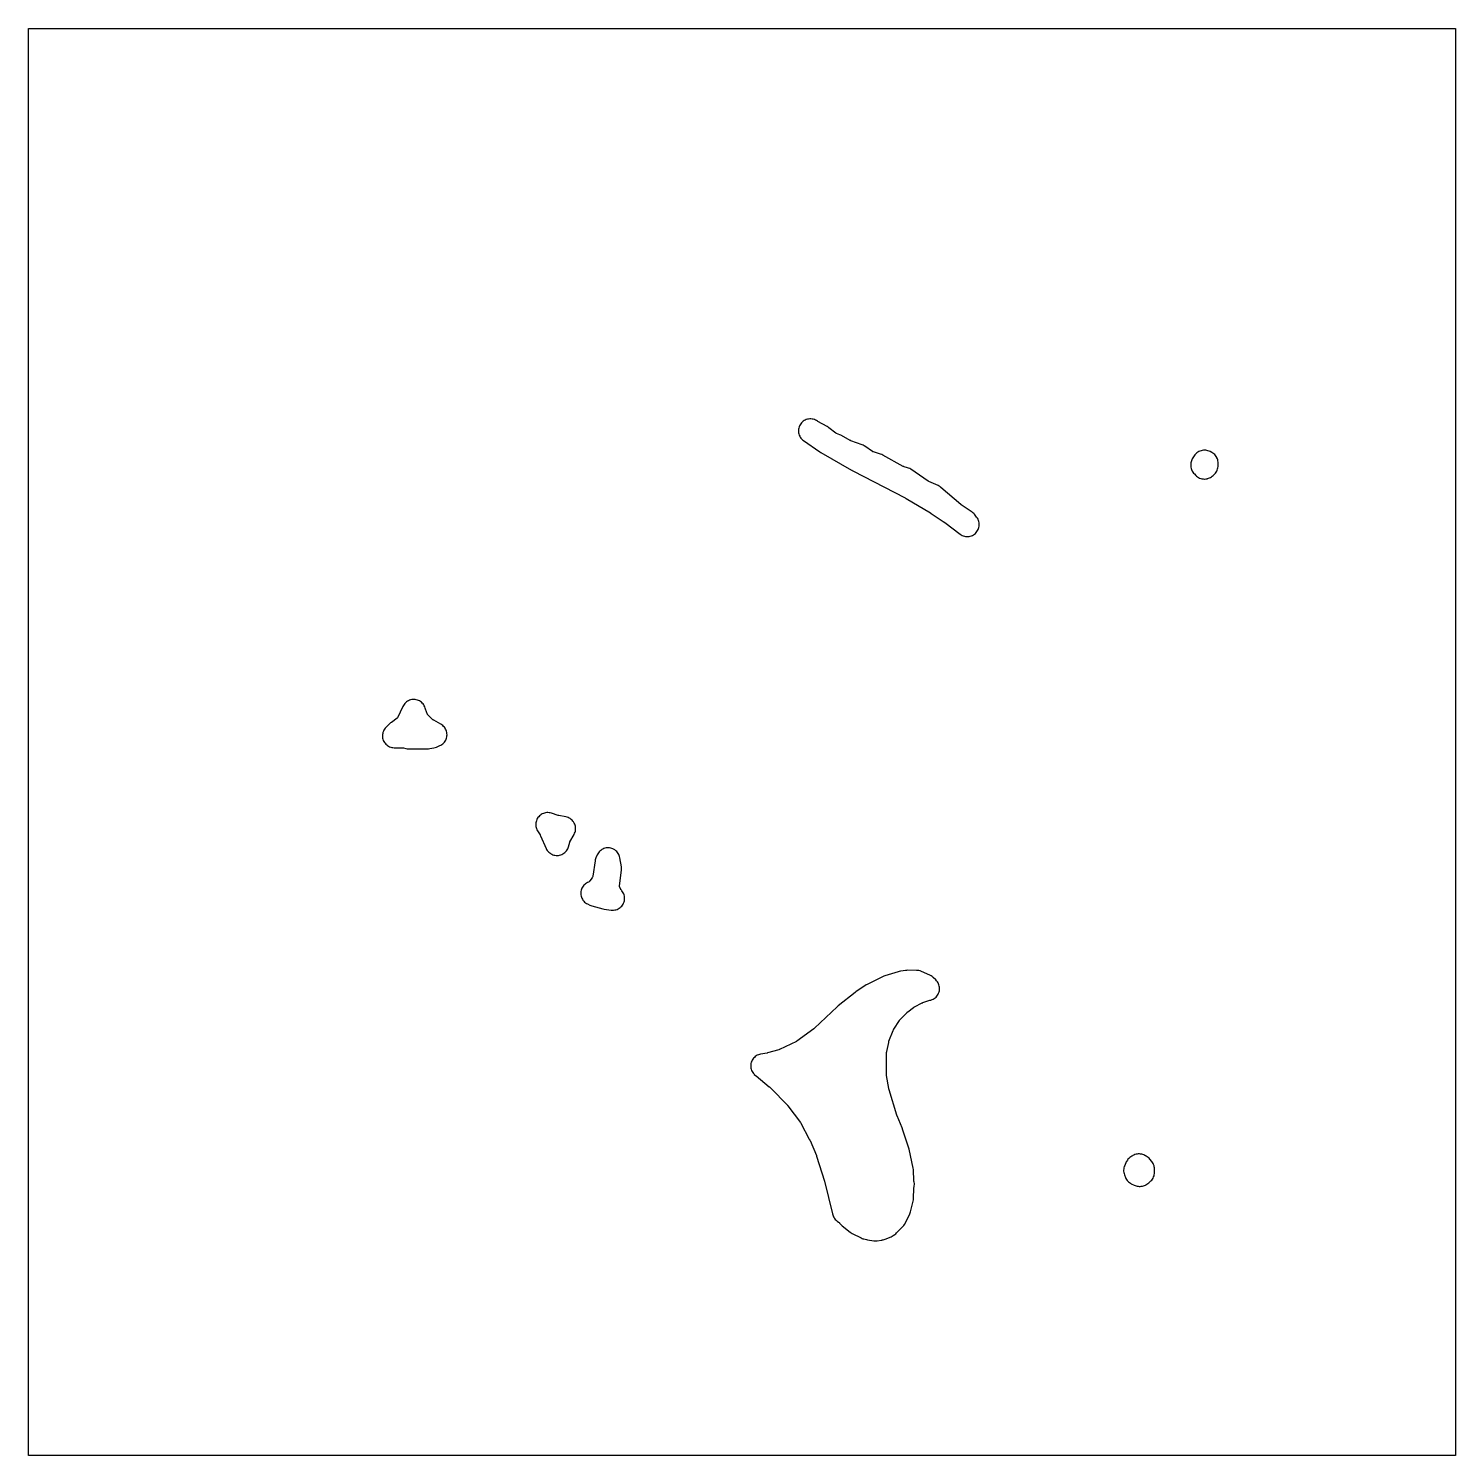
# Model space of a CAD drawing. Header units: millimetres. Extents: x 0 to 300, y 0 to 300.
import ezdxf

# ---------------------------------------------------------------- set-up
doc = ezdxf.new("R2010")
doc.units = ezdxf.units.MM
doc.layers.add('CUT', color=7, linetype='CONTINUOUS')

msp = doc.modelspace()

# ---------------------------------------------------------------- linework, layer by layer
at = {"layer": 'CUT'}
for points in [[(0, 0.01), (0, 0.02), (0, 0.05), (0, 299.95), (0, 299.98), (0, 299.99), (0.01, 300), (0.02, 300), (0.05, 300), (299.95, 300), (299.98, 300), (299.99, 300), (300, 300), (300, 299.99), (300, 299.98), (300, 299.95), (300, 0.05), (300, 0.02), (300, 0.01), (299.99, 0), (299.98, 0), (299.95, 0), (0.05, 0), (0.02, 0), (0.01, 0), (0.01, 0.01)], [(165.66, 217.57), (165.44, 217.68), (165.21, 217.78), (164.98, 217.85), (164.73, 217.9), (164.49, 217.93), (164.24, 217.93), (163.99, 217.9), (163.75, 217.85), (163.51, 217.78), (163.28, 217.68), (163.06, 217.57), (162.86, 217.43), (162.67, 217.27), (162.49, 217.09), (162.34, 216.9), (162.2, 216.69), (162.09, 216.47), (161.99, 216.24), (161.93, 216), (161.88, 215.76), (161.86, 215.51), (161.87, 215.26), (161.89, 215.01), (161.95, 214.77), (162.03, 214.53), (162.13, 214.31), (162.25, 214.09), (162.39, 213.89), (162.55, 213.7), (162.73, 213.53), (162.93, 213.38), (166.36, 210.99), (166.55, 210.87), (173.03, 207.17), (173.09, 207.13), (173.14, 207.11), (173.27, 207.03), (184.28, 201.32), (184.35, 201.28), (184.36, 201.27), (184.38, 201.26), (184.44, 201.22), (184.5, 201.19), (184.53, 201.17), (189.64, 198.15), (189.65, 198.14), (189.67, 198.13), (189.69, 198.12), (189.77, 198.07), (192.53, 196.22), (192.56, 196.2), (192.62, 196.16), (195.87, 193.71), (196.08, 193.57), (196.3, 193.45), (196.52, 193.35), (196.76, 193.28), (197.01, 193.23), (197.25, 193.2), (197.5, 193.2), (197.75, 193.23), (197.99, 193.28), (198.23, 193.35), (198.46, 193.44), (198.67, 193.56), (198.88, 193.7), (199.07, 193.86), (199.25, 194.04), (199.4, 194.23), (199.54, 194.44), (199.65, 194.66), (199.74, 194.89), (199.81, 195.12), (199.86, 195.37), (199.88, 195.62), (199.87, 195.86), (199.85, 196.11), (199.79, 196.35), (199.72, 196.59), (199.62, 196.82), (199.5, 197.03), (199.35, 197.23), (199.31, 197.3), (199, 197.72), (198.86, 197.89), (198.71, 198.04), (198.55, 198.19), (198.38, 198.31), (196.11, 199.84), (196.09, 199.85), (196.08, 199.86), (196.02, 199.9), (195.98, 199.94), (191.82, 203.52), (191.63, 203.67), (191.43, 203.8), (191.22, 203.91), (189.27, 204.79), (189.26, 204.79), (189.17, 204.85), (185.48, 207.34), (185.26, 207.47), (185.03, 207.58), (184.79, 207.67), (184.1, 207.87), (184.01, 207.9), (183.98, 207.91), (183.93, 207.93), (183.91, 207.94), (179.63, 210.32), (179.4, 210.43), (179.15, 210.52), (177.63, 210.98), (177.57, 211), (177.56, 211), (177.54, 211.01), (177.53, 211.01), (177.52, 211.02), (177.5, 211.03), (177.48, 211.04), (177.47, 211.05), (175.83, 212.18), (175.65, 212.29), (175.47, 212.38), (175.28, 212.46), (172.91, 213.34), (172.88, 213.35), (172.86, 213.36), (172.84, 213.37), (172.8, 213.38), (172.75, 213.4), (172.72, 213.42), (170.94, 214.43), (170.75, 214.53), (170.55, 214.61), (169.88, 214.85), (169.81, 214.88), (169.8, 214.88), (169.79, 214.89), (169.77, 214.9), (169.75, 214.92), (168.29, 216.07), (168.12, 216.2), (167.94, 216.3), (165.96, 217.38), (165.89, 217.43)], [(244.51, 209.13), (244.44, 208.91), (244.38, 208.68), (244.35, 208.45), (244.34, 208.22), (244.35, 207.98), (244.38, 207.75), (244.44, 207.53), (244.51, 207.31), (244.6, 207.09), (244.66, 206.97), (244.79, 206.75), (244.94, 206.54), (245.1, 206.35), (245.39, 206.05), (245.58, 205.88), (245.77, 205.73), (245.99, 205.6), (246.21, 205.49), (246.45, 205.4), (246.69, 205.34), (246.94, 205.3), (247.19, 205.29), (247.23, 205.29), (247.54, 205.31), (247.84, 205.36), (247.88, 205.37), (248.09, 205.44), (248.3, 205.52), (248.5, 205.62), (248.69, 205.74), (248.87, 205.88), (249.04, 206.03), (249.38, 206.37), (249.54, 206.55), (249.69, 206.75), (249.81, 206.96), (249.92, 207.18), (250, 207.41), (250.06, 207.65), (250.1, 207.89), (250.11, 208.14), (250.11, 208.63), (250.1, 208.86), (250.07, 209.09), (250.01, 209.32), (249.94, 209.54), (249.85, 209.75), (249.83, 209.79), (249.7, 210.01), (249.55, 210.22), (249.38, 210.42), (249.19, 210.59), (248.98, 210.75), (248.76, 210.88), (248.42, 211.06), (248.2, 211.16), (247.97, 211.24), (247.73, 211.3), (247.49, 211.34), (247.24, 211.35), (247, 211.34), (246.76, 211.3), (246.52, 211.24), (246.29, 211.16), (246.07, 211.05), (245.86, 210.93), (245.66, 210.78), (245.48, 210.62), (245.22, 210.36), (245.05, 210.17), (244.9, 209.96), (244.77, 209.74), (244.66, 209.51)], [(75.14, 153.06), (74.98, 152.88), (74.83, 152.68), (74.71, 152.47), (74.6, 152.25), (74.52, 152.02), (74.46, 151.79), (74.42, 151.55), (74.41, 151.3), (74.42, 151.06), (74.45, 150.82), (74.51, 150.58), (74.59, 150.35), (74.69, 150.13), (74.82, 149.92), (74.96, 149.72), (75.12, 149.54), (75.3, 149.38), (75.49, 149.23), (75.7, 149.1), (75.92, 148.99), (76.15, 148.91), (76.38, 148.85), (76.62, 148.81), (76.87, 148.79), (78.63, 148.76), (78.64, 148.76), (78.71, 148.75), (78.8, 148.74), (79.31, 148.62), (79.6, 148.57), (79.89, 148.55), (79.91, 148.55), (79.92, 148.55), (83.9, 148.56), (84.12, 148.57), (84.34, 148.6), (85.21, 148.76), (85.5, 148.83), (85.78, 148.94), (86.5, 149.26), (86.71, 149.36), (86.91, 149.49), (87.1, 149.64), (87.28, 149.8), (87.44, 149.98), (87.58, 150.18), (87.7, 150.39), (87.8, 150.61), (87.88, 150.83), (87.93, 151.07), (87.97, 151.3), (87.98, 151.54), (87.97, 151.78), (87.93, 152.02), (87.88, 152.25), (87.8, 152.48), (87.69, 152.7), (87.57, 152.91), (87.43, 153.1), (87.27, 153.28), (87.1, 153.45), (86.91, 153.59), (86.7, 153.72), (85.21, 154.56), (85.16, 154.59), (85.06, 154.65), (85.01, 154.68), (85, 154.69), (84.93, 154.75), (84.01, 155.67), (83.97, 155.72), (83.94, 155.75), (83.92, 155.78), (83.91, 155.81), (83.46, 156.93), (83.43, 157), (83.42, 157.03), (83.39, 157.14), (83.32, 157.37), (83.21, 157.59), (83.09, 157.8), (82.95, 158), (82.79, 158.19), (82.61, 158.35), (82.42, 158.5), (82.21, 158.63), (81.99, 158.74), (81.76, 158.83), (81.53, 158.89), (81.29, 158.93), (81.04, 158.95), (80.8, 158.94), (80.56, 158.91), (80.32, 158.86), (80.09, 158.78), (79.86, 158.68), (79.65, 158.56), (79.45, 158.42), (79.27, 158.26), (79.1, 158.08), (78.95, 157.89), (78.82, 157.69), (78.72, 157.49), (78.71, 157.47), (78.71, 157.46), (77.59, 155.1), (77.59, 155.09), (77.58, 155.08), (77.56, 155.06), (77.49, 155), (76.28, 154.13), (76.12, 154.01), (76.05, 153.95), (76.03, 153.93), (75.97, 153.87), (75.95, 153.86), (75.83, 153.75)], [(107.55, 130.48), (107.58, 130.42), (107.6, 130.39), (107.65, 130.28), (108.82, 127.63), (108.93, 127.41), (109.07, 127.2), (109.22, 127.01), (109.39, 126.83), (109.57, 126.67), (109.77, 126.53), (109.99, 126.41), (110.21, 126.31), (110.44, 126.23), (110.68, 126.18), (110.93, 126.15), (111.17, 126.14), (111.42, 126.16), (111.66, 126.2), (111.9, 126.27), (112.13, 126.36), (112.35, 126.47), (112.55, 126.6), (112.75, 126.75), (112.92, 126.92), (113.08, 127.11), (113.23, 127.31), (113.35, 127.52), (113.44, 127.75), (113.52, 127.98), (113.78, 128.91), (113.8, 128.96), (113.8, 128.97), (113.8, 128.98), (114.7, 130.57), (114.81, 130.8), (114.9, 131.03), (114.96, 131.27), (115, 131.52), (115.02, 131.77), (115.01, 132.02), (114.98, 132.27), (114.92, 132.51), (114.83, 132.75), (114.73, 132.97), (114.6, 133.19), (114.45, 133.39), (114.28, 133.57), (114.09, 133.74), (113.89, 133.89), (113.68, 134.02), (113.45, 134.12), (113.21, 134.2), (112.97, 134.26), (111.51, 134.53), (111.46, 134.54), (111.33, 134.57), (109.92, 135.03), (109.69, 135.1), (109.45, 135.14), (109.2, 135.16), (108.96, 135.15), (108.72, 135.12), (108.48, 135.07), (108.25, 134.99), (108.02, 134.9), (107.81, 134.78), (107.61, 134.64), (107.43, 134.48), (107.26, 134.3), (107.11, 134.11), (106.97, 133.91), (106.86, 133.69), (106.77, 133.46), (106.71, 133.23), (106.66, 132.99), (106.64, 132.75), (106.64, 132.5), (106.67, 132.26), (106.72, 132.02), (106.8, 131.79), (106.89, 131.56), (107.01, 131.35)], [(117.77, 120.55), (117.55, 120.46), (117.33, 120.34), (117.13, 120.21), (116.94, 120.06), (116.76, 119.88), (116.61, 119.7), (116.47, 119.49), (116.35, 119.28), (116.25, 119.05), (116.18, 118.82), (116.13, 118.58), (116.1, 118.34), (116.1, 118.09), (116.12, 117.85), (116.17, 117.61), (116.24, 117.38), (116.33, 117.15), (116.44, 116.93), (116.57, 116.73), (116.73, 116.53), (116.9, 116.36), (117.08, 116.2), (117.29, 116.06), (117.5, 115.95), (118.01, 115.7), (118.23, 115.6), (118.46, 115.53), (120.71, 114.92), (121.04, 114.85), (122.5, 114.66), (122.75, 114.64), (122.99, 114.65), (123.24, 114.68), (123.48, 114.73), (123.72, 114.81), (123.95, 114.91), (124.16, 115.03), (124.36, 115.17), (124.55, 115.34), (124.72, 115.52), (124.87, 115.71), (125.01, 115.93), (125.12, 116.15), (125.2, 116.38), (125.27, 116.62), (125.31, 116.87), (125.32, 117.12), (125.31, 117.36), (125.28, 117.61), (125.22, 117.85), (125.13, 118.09), (125.03, 118.31), (124.9, 118.52), (124.75, 118.72), (124.66, 118.82), (124.59, 118.91), (124.56, 118.94), (124.56, 118.95), (124.55, 118.97), (124.51, 119.05), (124.28, 119.57), (124.26, 119.63), (124.25, 119.65), (124.24, 119.69), (124.24, 119.7), (124.24, 119.71), (124.25, 119.79), (124.65, 123.02), (124.67, 123.26), (124.66, 123.5), (124.64, 123.74), (124.32, 125.67), (124.26, 125.91), (124.19, 126.15), (124.09, 126.37), (123.97, 126.59), (123.83, 126.79), (123.67, 126.98), (123.49, 127.15), (123.29, 127.3), (123.09, 127.43), (122.87, 127.54), (122.64, 127.63), (122.4, 127.7), (122.15, 127.74), (121.91, 127.76), (121.66, 127.75), (121.42, 127.72), (121.18, 127.67), (120.94, 127.59), (120.72, 127.49), (120.5, 127.37), (120.3, 127.22), (120.12, 127.06), (119.95, 126.88), (119.8, 126.68), (119.67, 126.48), (119.56, 126.25), (119.3, 125.65), (119.22, 125.45), (119.16, 125.25), (119.12, 125.03), (118.63, 121.79), (118.62, 121.71), (118.6, 121.61), (118.6, 121.6), (118.59, 121.58), (118.58, 121.58), (118.52, 121.5), (118.48, 121.45), (118, 120.78), (117.95, 120.72), (117.92, 120.68), (117.89, 120.64), (117.86, 120.6), (117.84, 120.58), (117.82, 120.57)], [(153.92, 84.36), (153.68, 84.31), (153.44, 84.23), (153.21, 84.13), (153, 84.01), (152.8, 83.87), (152.61, 83.7), (152.44, 83.52), (152.29, 83.33), (152.15, 83.11), (152.05, 82.89), (151.96, 82.66), (151.89, 82.42), (151.85, 82.17), (151.84, 81.93), (151.85, 81.68), (151.88, 81.43), (151.94, 81.19), (152.03, 80.95), (152.13, 80.73), (152.26, 80.52), (152.41, 80.32), (152.57, 80.13), (152.58, 80.12), (152.83, 79.9), (152.96, 79.81), (155.72, 77.51), (155.75, 77.48), (155.89, 77.36), (156.03, 77.23), (159.54, 73.67), (159.6, 73.61), (159.65, 73.54), (162.27, 70.01), (162.27, 70), (162.36, 69.86), (164.15, 66.52), (164.14, 66.52), (164.15, 66.5), (164.17, 66.47), (164.18, 66.46), (164.18, 66.45), (164.2, 66.41), (164.22, 66.38), (164.31, 66.21), (165.64, 63.06), (165.68, 62.96), (165.69, 62.94), (165.69, 62.93), (167.36, 57.7), (167.37, 57.68), (167.37, 57.67), (167.37, 57.66), (169.01, 50.79), (169.07, 50.58), (169.15, 50.37), (169.25, 50.17), (169.36, 49.98), (169.46, 49.83), (169.61, 49.64), (169.77, 49.45), (169.78, 49.44), (170.01, 49.24), (170.26, 49.07), (170.45, 48.95), (170.46, 48.95), (170.47, 48.94), (170.53, 48.86), (170.66, 48.69), (170.86, 48.47), (171.08, 48.27), (172.72, 46.96), (172.93, 46.81), (173.15, 46.68), (175.05, 45.72), (175.24, 45.63), (175.43, 45.56), (175.63, 45.51), (176.21, 45.38), (176.39, 45.35), (177.72, 45.15), (177.96, 45.12), (178.2, 45.12), (178.44, 45.15), (179.33, 45.28), (179.4, 45.28), (179.49, 45.3), (179.65, 45.32), (179.89, 45.38), (180.13, 45.47), (181.35, 45.99), (181.57, 46.09), (181.77, 46.22), (182.11, 46.45), (182.32, 46.61), (182.51, 46.78), (183.69, 48.01), (183.7, 48.01), (183.86, 48.19), (184, 48.38), (184.13, 48.58), (185.22, 50.58), (185.31, 50.78), (185.39, 50.98), (185.45, 51.19), (186.01, 53.49), (186.06, 53.76), (186.08, 54.03), (186.12, 56.17), (186.12, 56.25), (186.13, 56.28), (186.14, 56.32), (186.17, 56.48), (186.22, 56.72), (186.24, 56.96), (186.24, 57.2), (186.21, 57.44), (186.16, 57.68), (186.12, 57.81), (186.12, 57.82), (186.12, 57.83), (186.12, 57.87), (186.12, 57.9), (186.08, 59.88), (186.06, 60.12), (186.02, 60.37), (185.14, 64.38), (185.07, 64.63), (183.74, 68.61), (183.73, 68.65), (183.71, 68.7), (183.65, 68.88), (182.6, 71.4), (182.6, 71.41), (182.58, 71.45), (182.55, 71.55), (180.93, 76.88), (180.92, 76.92), (180.89, 76.99), (180.89, 77), (180.87, 77.07), (180.86, 77.13), (180.4, 79.86), (180.39, 79.89), (180.39, 79.92), (180.39, 79.93), (180.39, 80.01), (180.41, 84.8), (180.41, 84.82), (180.42, 84.86), (180.43, 84.92), (180.43, 84.93), (180.43, 84.94), (180.84, 86.84), (180.87, 87.03), (180.88, 87.05), (180.88, 87.06), (180.9, 87.11), (181.81, 89.38), (181.85, 89.49), (181.86, 89.52), (181.87, 89.54), (181.87, 89.55), (181.92, 89.61), (183.08, 91.43), (183.12, 91.48), (183.12, 91.49), (183.14, 91.51), (183.17, 91.54), (183.18, 91.55), (183.21, 91.59), (184.66, 93.09), (184.7, 93.13), (184.72, 93.15), (184.75, 93.18), (184.76, 93.18), (184.79, 93.21), (184.82, 93.24), (184.84, 93.25), (186.03, 94.18), (186.04, 94.19), (186.07, 94.21), (186.1, 94.23), (186.2, 94.28), (186.22, 94.29), (186.24, 94.3), (186.29, 94.33), (187.9, 95.14), (187.99, 95.18), (188.02, 95.19), (188.04, 95.2), (189.51, 95.69), (189.55, 95.7), (189.58, 95.71), (189.61, 95.72), (189.72, 95.75), (189.95, 95.83), (190.18, 95.93), (190.4, 96.06), (190.6, 96.21), (190.79, 96.37), (190.96, 96.56), (191.11, 96.76), (191.24, 96.97), (191.34, 97.2), (191.43, 97.44), (191.49, 97.68), (191.52, 97.93), (191.53, 98.18), (191.51, 98.43), (191.47, 98.67), (191.41, 98.92), (191.32, 99.15), (191.21, 99.38), (191.08, 99.59), (190.92, 99.78), (190.75, 99.97), (190.19, 100.5), (189.98, 100.67), (189.75, 100.83), (189.5, 100.96), (187.71, 101.77), (187.47, 101.86), (187.21, 101.93), (186.95, 101.97), (186.69, 101.99), (184.77, 102), (184.57, 101.99), (184.37, 101.97), (183.38, 101.81), (183.3, 101.81), (183.06, 101.77), (182.82, 101.71), (180.04, 100.85), (179.85, 100.78), (179.66, 100.7), (176.35, 99.05), (176.19, 98.97), (176.12, 98.94), (175.91, 98.81), (173.95, 97.49), (173.78, 97.36), (170.24, 94.5), (170.09, 94.37), (170.04, 94.33), (170.02, 94.31), (165.22, 89.84), (165.16, 89.79), (165.14, 89.77), (165.07, 89.72), (165.07, 89.71), (161.51, 87.07), (161.48, 87.05), (161.46, 87.03), (161.45, 87.03), (161.44, 87.02), (161.43, 87.02), (157.9, 85.38), (157.81, 85.35), (157.79, 85.34), (157.71, 85.31), (155.39, 84.62), (155.26, 84.59)], [(230.46, 60.98), (230.37, 60.74), (230.3, 60.5), (230.25, 60.25), (230.23, 60), (230.24, 59.74), (230.27, 59.49), (230.32, 59.25), (230.4, 59.01), (230.62, 58.45), (230.72, 58.23), (230.83, 58.03), (230.96, 57.84), (231.11, 57.67), (231.28, 57.5), (231.45, 57.36), (231.65, 57.23), (231.85, 57.12), (232.42, 56.84), (232.63, 56.74), (232.84, 56.67), (233.07, 56.62), (233.29, 56.59), (233.52, 56.58), (233.72, 56.58), (233.95, 56.59), (234.18, 56.62), (234.41, 56.68), (234.63, 56.75), (234.84, 56.84), (234.92, 56.88), (235.13, 57.01), (235.34, 57.15), (235.53, 57.31), (235.96, 57.72), (236.13, 57.9), (236.28, 58.1), (236.42, 58.32), (236.53, 58.55), (236.62, 58.78), (236.68, 59.03), (236.72, 59.28), (236.73, 59.53), (236.73, 60.2), (236.72, 60.44), (236.68, 60.68), (236.62, 60.92), (236.54, 61.15), (236.44, 61.37), (236.32, 61.57), (236.17, 61.77), (235.75, 62.29), (235.59, 62.48), (235.41, 62.64), (235.21, 62.79), (235, 62.92), (234.87, 62.99), (234.8, 63.02), (234.79, 63.03), (234.72, 63.07), (234.5, 63.18), (234.28, 63.27), (234.04, 63.34), (233.8, 63.38), (233.56, 63.4), (233.32, 63.39), (233.08, 63.37), (232.84, 63.32), (232.61, 63.24), (232.38, 63.15), (232.2, 63.05), (232.17, 63.03), (232.08, 62.99), (231.95, 62.92), (231.75, 62.8), (231.55, 62.65), (231.37, 62.49), (231.3, 62.42), (231.15, 62.26), (231.02, 62.08), (230.9, 61.9), (230.8, 61.71)]]:
    msp.add_lwpolyline(points, close=True, dxfattribs=at)

doc.saveas('drawing.dxf')
